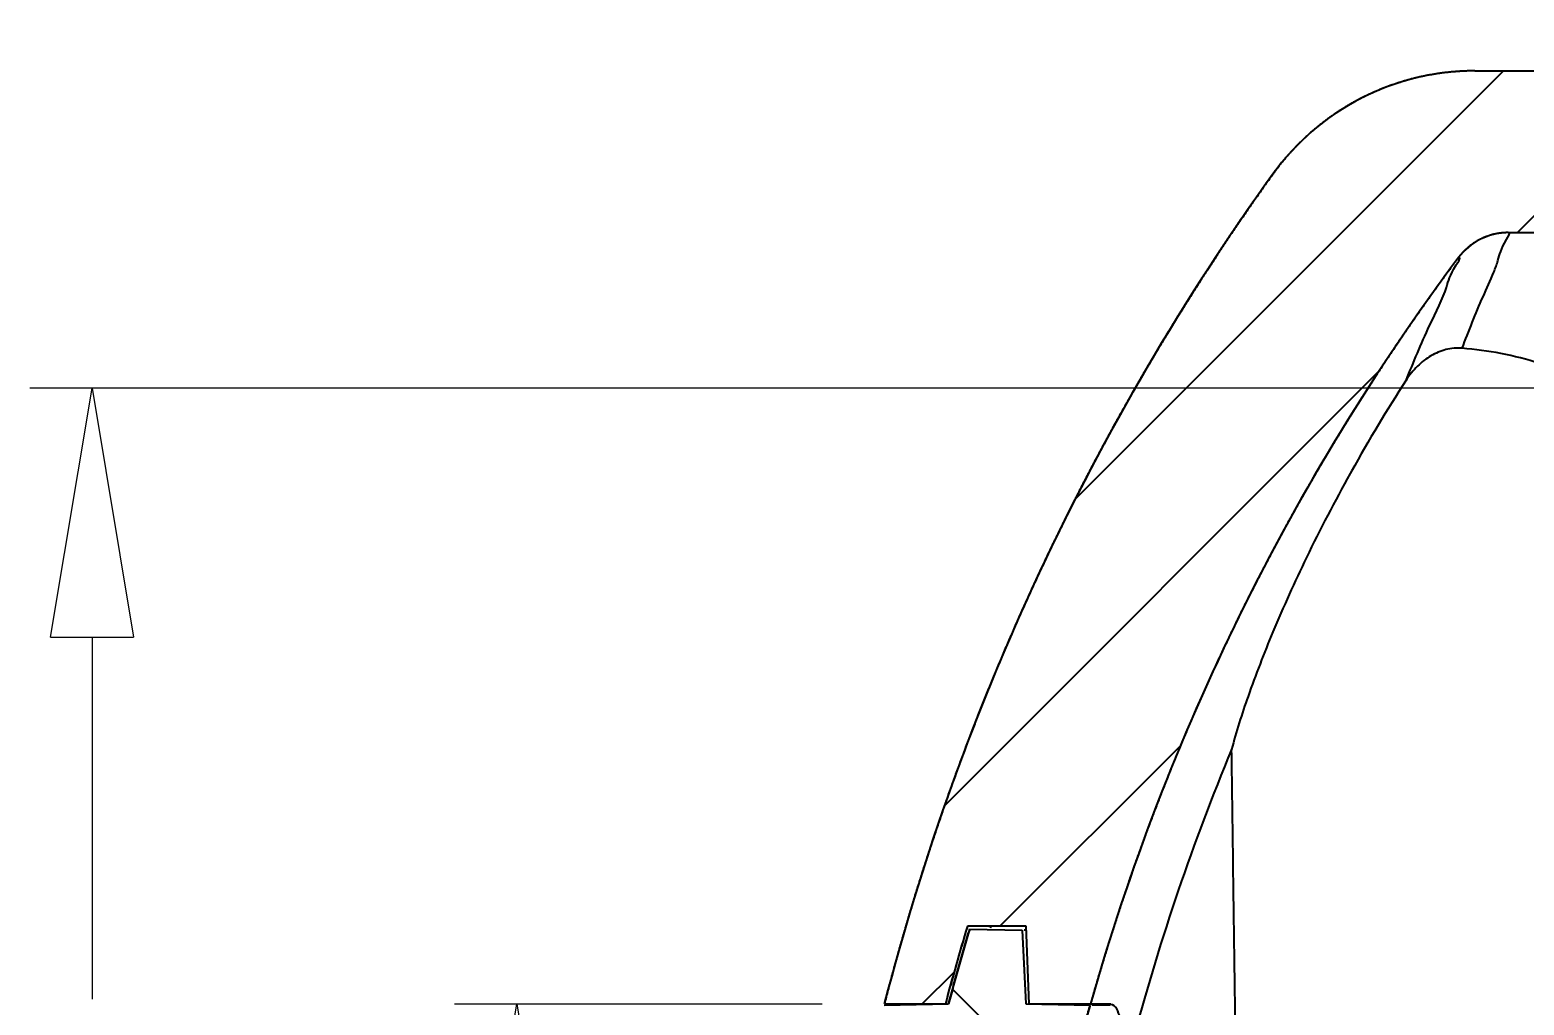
# Model space of a CAD drawing. Header units: millimetres. Extents: x 1786 to 4339, y -2795 to -1928.
# Drawn here: x 4128.73 to 4152.75, y -2522.48 to -2506.8 of the extents above; entities that cross this region are included whole.
import ezdxf

# ---------------------------------------------------------------- set-up
doc = ezdxf.new("R2010")
doc.units = ezdxf.units.MM
doc.layers.add('dim', color=3, linetype='Continuous', lineweight=9)
doc.styles.add('FFS', font='SIMFANG.TTF', dxfattribs={"width": 0.85})
doc.dimstyles.new('YanXiu', dxfattribs={"dimtxt": 2.5, "dimasz": 2.2, "dimexe": 1, "dimexo": 0.6, "dimgap": 0.66, "dimtad": 0, "dimzin": 9, "dimdsep": 46, "dimtxsty": 'FFS', "dimblk": 'CLOSEDBLANK', "dimcen": 0, "dimclrd": 256, "dimclre": 131, "dimclrt": 42, "dimazin": 2, "dimtfac": 1, "dimtofl": 0, "dimtmove": 0, "dimatfit": 3, "dimldrblk": 'CLOSEDBLANK', "dimfxl": 1, "dimlwd": 5, "dimlwe": 5, "dimarcsym": 0})

# ---------------------------------------------------------------- blocks, each defined once
blk = doc.blocks.new('_ClosedBlank')
at = {"color": 0, "linetype": 'ByBlock', "lineweight": -2}
for p, q in [((-1, 0.1667), (0, 0)), ((-1, 0.1667), (-1, -0.1667)), ((0, 0), (-1, -0.1667))]:
    blk.add_line(p, q, dxfattribs=at)
blk = doc.blocks.new('*D191')
at = {"layer": 'Defpoints', "color": 0}
for p in [(4142.464, -2522.46), (4136.556, -2542.46), (4142.464, -2542.46)]:
    blk.add_point(p, dxfattribs=at)
at = {"layer": 'dim', "color": 131, "lineweight": 5}
for p, q in [((4141.464, -2522.46), (4135.556, -2522.46)), ((4141.464, -2542.46), (4135.556, -2542.46))]:
    blk.add_line(p, q, dxfattribs=at)
at = {"layer": 'dim', "lineweight": 5}
for p, q in [((4136.556, -2526.46), (4136.556, -2528.922)), ((4136.556, -2538.46), (4136.556, -2535.998))]:
    blk.add_line(p, q, dxfattribs=at)
at = {"layer": 'dim', "lineweight": 5, "xscale": 4, "yscale": 4, "zscale": 4}
for p, rotation in [((4136.556, -2522.46), 90), ((4136.556, -2542.46), 270)]:
    blk.add_blockref('_ClosedBlank', p, dxfattribs=dict(at, rotation=rotation))
at = {"layer": 'dim', "color": 42, "insert": (4136.556, -2532.46), "char_height": 5, "attachment_point": 5, "rotation": 90, "style": 'FFS'}
blk.add_mtext('20', dxfattribs=at)
blk = doc.blocks.new('*D190')
at = {"layer": 'Defpoints', "color": 0}
for p in [(4156.478, -2512.56), (4129.728, -2544.86), (4148.516, -2544.86)]:
    blk.add_point(p, dxfattribs=at)
at = {"layer": 'dim', "color": 131, "lineweight": 5}
for p, q in [((4155.479, -2512.56), (4128.729, -2512.56)), ((4147.516, -2544.86), (4128.729, -2544.86))]:
    blk.add_line(p, q, dxfattribs=at)
at = {"layer": 'dim', "lineweight": 5}
for p, q in [((4129.728, -2516.56), (4129.728, -2522.38)), ((4129.728, -2540.86), (4129.728, -2535.039))]:
    blk.add_line(p, q, dxfattribs=at)
at = {"layer": 'dim', "lineweight": 5, "xscale": 4, "yscale": 4, "zscale": 4}
for p, rotation in [((4129.728, -2512.56), 90), ((4129.728, -2544.86), 270)]:
    blk.add_blockref('_ClosedBlank', p, dxfattribs=dict(at, rotation=rotation))
at = {"layer": 'dim', "color": 42, "insert": (4129.728, -2528.71), "char_height": 5, "attachment_point": 5, "rotation": 90, "style": 'FFS'}
blk.add_mtext('32.3', dxfattribs=at)
blk = doc.blocks.new('*u211')
at = {"linetype": 'Continuous'}
h = blk.add_hatch(dxfattribs=at)
h.set_pattern_fill('DEFAULT__7', color=2, scale=2, angle=45, style=0, pattern_type=0)
h.set_pattern_definition([(45, (-319.823, 82.8858), (-1.4142136, 1.4142136), [])])
edge = h.paths.add_edge_path()
edge.add_spline(control_points=[(126.837, 286.042), (129.732, 282.011), (131.836, 277.515), (133.077, 272.709)], knot_values=[0, 0, 0, 0, 1, 1, 1, 1], weights=[1, 0.988615, 0.988615, 1], degree=3, periodic=0)
edge.add_line((132.095, 272.709), (133.077, 272.709))
edge.add_spline(control_points=[(131.742, 273.959), (131.866, 273.544), (131.984, 273.128), (132.095, 272.709)], knot_values=[0, 0, 0, 0, 1, 1, 1, 1], weights=[1, 0.999908, 0.999908, 1], degree=3, periodic=0)
edge.add_line((130.794, 273.959), (131.742, 273.959))
edge.add_line((130.751, 272.709), (130.794, 273.959))
edge.add_line((129.763, 272.709), (130.751, 272.709))
edge.add_spline(control_points=[(123.849, 284.707), (126.544, 281.092), (128.537, 277.048), (129.763, 272.709)], knot_values=[0, 0, 0, 0, 1, 1, 1, 1], weights=[1, 0.988898, 0.988898, 1], degree=3, periodic=0)
edge.add_spline(control_points=[(123.849, 284.707), (123.657, 284.965), (123.369, 285.109), (123.047, 285.109)], knot_values=[0, 0, 0, 0, 1, 1, 1, 1], weights=[1, 0.929202, 0.929202, 1], degree=3, periodic=0)
edge.add_line((120.427, 285.109), (123.047, 285.109))
edge.add_spline(control_points=[(120.427, 285.109), (119.866, 285.109), (119.458, 284.722), (119.429, 284.161)], knot_values=[0, 0, 0, 0, 1, 1, 1, 1], weights=[1, 0.816916, 0.816916, 1], degree=3, periodic=0)
edge.add_line((119.429, 284.161), (119.362, 282.893))
edge.add_spline(control_points=[(119.063, 282.609), (119.231, 282.609), (119.353, 282.725), (119.362, 282.893)], knot_values=[0, 0, 0, 0, 1, 1, 1, 1], weights=[1, 0.816916, 0.816916, 1], degree=3, periodic=0)
edge.add_line((49.632, 282.609), (119.063, 282.609))
edge.add_spline(control_points=[(49.632, 282.609), (49.464, 282.609), (49.341, 282.725), (49.332, 282.893)], knot_values=[0, 0, 0, 0, 1, 1, 1, 1], weights=[1, 0.816916, 0.816916, 1], degree=3, periodic=0)
edge.add_line((49.266, 284.161), (49.332, 282.893))
edge.add_spline(control_points=[(48.267, 285.109), (48.829, 285.109), (49.237, 284.722), (49.266, 284.161)], knot_values=[0, 0, 0, 0, 1, 1, 1, 1], weights=[1, 0.816916, 0.816916, 1], degree=3, periodic=0)
edge.add_line((45.648, 285.109), (48.267, 285.109))
edge.add_spline(control_points=[(45.648, 285.109), (45.326, 285.109), (45.038, 284.965), (44.846, 284.707)], knot_values=[0, 0, 0, 0, 1, 1, 1, 1], weights=[1, 0.929202, 0.929202, 1], degree=3, periodic=0)
edge.add_spline(control_points=[(44.846, 284.707), (42.151, 281.092), (40.157, 277.048), (38.932, 272.709)], knot_values=[0, 0, 0, 0, 1, 1, 1, 1], weights=[1, 0.988898, 0.988898, 1], degree=3, periodic=0)
edge.add_line((37.944, 272.709), (38.932, 272.709))
edge.add_line((37.944, 272.709), (37.9, 273.959))
edge.add_line((37.9, 273.959), (36.953, 273.959))
edge.add_spline(control_points=[(36.953, 273.959), (36.828, 273.544), (36.71, 273.128), (36.599, 272.709)], knot_values=[0, 0, 0, 0, 1, 1, 1, 1], weights=[1, 0.999908, 0.999908, 1], degree=3, periodic=0)
edge.add_line((35.618, 272.709), (36.599, 272.709))
edge.add_spline(control_points=[(41.858, 286.042), (38.963, 282.011), (36.858, 277.515), (35.618, 272.709)], knot_values=[0, 0, 0, 0, 1, 1, 1, 1], weights=[1, 0.988615, 0.988615, 1], degree=3, periodic=0)
edge.add_spline(control_points=[(45.107, 287.709), (43.793, 287.709), (42.624, 287.109), (41.858, 286.042)], knot_values=[0, 0, 0, 0, 1, 1, 1, 1], weights=[1, 0.926504, 0.926504, 1], degree=3, periodic=0)
edge.add_line((45.107, 287.709), (46.114, 287.709))
edge.add_spline(control_points=[(46.114, 287.709), (46.302, 287.498), (46.426, 287.244), (46.475, 286.966)], knot_values=[0, 0, 0, 0, 1, 1, 1, 1], weights=[1, 0.974359, 0.974359, 1], degree=3, periodic=0)
edge.add_line((46.521, 286.709), (46.475, 286.966))
edge.add_line((47.321, 286.709), (46.521, 286.709))
edge.add_line((47.366, 286.966), (47.321, 286.709))
edge.add_spline(control_points=[(47.366, 286.966), (47.71, 288.916), (49.685, 289.046), (50.282, 287.158)], knot_values=[0, 0, 0, 0, 1, 1, 1, 1], weights=[1, 0.492007, 0.492007, 1], degree=3, periodic=0)
edge.add_spline(control_points=[(51.795, 286.109), (51.083, 286.072), (50.497, 286.478), (50.282, 287.158)], knot_values=[0, 0, 0, 0, 1, 1, 1, 1], weights=[1, 0.860596, 0.860596, 1], degree=3, periodic=0)
edge.add_line((51.795, 286.109), (51.847, 285.109))
edge.add_line((51.847, 285.109), (116.847, 285.109))
edge.add_line((116.9, 286.109), (116.847, 285.109))
edge.add_spline(control_points=[(116.9, 286.109), (117.612, 286.072), (118.198, 286.478), (118.413, 287.158)], knot_values=[0, 0, 0, 0, 1, 1, 1, 1], weights=[1, 0.860596, 0.860596, 1], degree=3, periodic=0)
edge.add_spline(control_points=[(121.329, 286.966), (120.985, 288.916), (119.01, 289.046), (118.413, 287.158)], knot_values=[0, 0, 0, 0, 1, 1, 1, 1], weights=[1, 0.492007, 0.492007, 1], degree=3, periodic=0)
edge.add_line((121.329, 286.966), (121.374, 286.709))
edge.add_line((122.174, 286.709), (121.374, 286.709))
edge.add_line((122.174, 286.709), (122.219, 286.966))
edge.add_spline(control_points=[(122.581, 287.709), (122.392, 287.498), (122.269, 287.244), (122.219, 286.966)], knot_values=[0, 0, 0, 0, 1, 1, 1, 1], weights=[1, 0.974359, 0.974359, 1], degree=3, periodic=0)
edge.add_line((122.581, 287.709), (123.588, 287.709))
edge.add_spline(control_points=[(126.837, 286.042), (126.07, 287.109), (124.901, 287.709), (123.588, 287.709)], knot_values=[0, 0, 0, 0, 1, 1, 1, 1], weights=[1, 0.926504, 0.926504, 1], degree=3, periodic=0)
h = blk.add_hatch(dxfattribs=at)
h.set_pattern_fill('DEFAULT__8', color=2, scale=2, angle=-45, style=0, pattern_type=0)
h.set_pattern_definition([(315, (-316.9945, 82.8858), (1.414214, 1.414214), [])])
edge = h.paths.add_edge_path()
edge.add_spline(control_points=[(35.613, 252.727), (35.571, 252.888), (35.531, 253.049), (35.492, 253.21)], knot_values=[0, 0, 0, 0, 1, 1, 1, 1], weights=[1, 0.999987, 0.999987, 1], degree=3, periodic=0)
edge.add_spline(control_points=[(35.492, 253.21), (35.27, 254.115), (35.304, 255.045), (35.59, 255.932)], knot_values=[0, 0, 0, 0, 1, 1, 1, 1], weights=[1, 0.974797, 0.974797, 1], degree=3, periodic=0)
edge.add_spline(control_points=[(35.59, 269.486), (37.023, 265.043), (37.023, 260.375), (35.59, 255.932)], knot_values=[0, 0, 0, 0, 1, 1, 1, 1], weights=[1, 0.967829, 0.967829, 1], degree=3, periodic=0)
edge.add_spline(control_points=[(35.492, 272.208), (35.27, 271.303), (35.304, 270.373), (35.59, 269.486)], knot_values=[0, 0, 0, 0, 1, 1, 1, 1], weights=[1, 0.974797, 0.974797, 1], degree=3, periodic=0)
edge.add_spline(control_points=[(35.492, 272.208), (35.531, 272.369), (35.571, 272.53), (35.613, 272.691)], knot_values=[0, 0, 0, 0, 1, 1, 1, 1], weights=[1, 0.999987, 0.999987, 1], degree=3, periodic=0)
edge.add_line((35.613, 272.691), (36.651, 272.709))
edge.add_spline(control_points=[(36.651, 272.709), (36.758, 273.111), (36.871, 273.511), (36.99, 273.909)], knot_values=[0, 0, 0, 0, 1, 1, 1, 1], weights=[1, 0.999915, 0.999915, 1], degree=3, periodic=0)
edge.add_line((36.99, 273.909), (37.832, 273.894))
edge.add_line((37.832, 273.894), (37.894, 272.709))
edge.add_line((37.894, 272.709), (38.927, 272.691))
edge.add_spline(control_points=[(38.688, 271.8), (38.764, 272.098), (38.844, 272.395), (38.927, 272.691)], knot_values=[0, 0, 0, 0, 1, 1, 1, 1], weights=[1, 0.999948, 0.999948, 1], degree=3, periodic=0)
edge.add_spline(control_points=[(38.729, 270.173), (38.564, 270.705), (38.55, 271.261), (38.688, 271.8)], knot_values=[0, 0, 0, 0, 1, 1, 1, 1], weights=[1, 0.975013, 0.975013, 1], degree=3, periodic=0)
edge.add_spline(control_points=[(38.729, 270.173), (40.243, 265.273), (40.243, 260.145), (38.729, 255.245)], knot_values=[0, 0, 0, 0, 1, 1, 1, 1], weights=[1, 0.970287, 0.970287, 1], degree=3, periodic=0)
edge.add_spline(control_points=[(38.729, 255.245), (38.564, 254.713), (38.55, 254.157), (38.688, 253.618)], knot_values=[0, 0, 0, 0, 1, 1, 1, 1], weights=[1, 0.975013, 0.975013, 1], degree=3, periodic=0)
edge.add_spline(control_points=[(38.927, 252.727), (38.844, 253.023), (38.764, 253.32), (38.688, 253.618)], knot_values=[0, 0, 0, 0, 1, 1, 1, 1], weights=[1, 0.999948, 0.999948, 1], degree=3, periodic=0)
edge.add_line((37.894, 252.709), (38.927, 252.727))
edge.add_line((37.832, 251.524), (37.894, 252.709))
edge.add_line((36.99, 251.509), (37.832, 251.524))
edge.add_spline(control_points=[(36.99, 251.509), (36.871, 251.907), (36.758, 252.307), (36.651, 252.709)], knot_values=[0, 0, 0, 0, 1, 1, 1, 1], weights=[1, 0.999915, 0.999915, 1], degree=3, periodic=0)
edge.add_line((35.613, 252.727), (36.651, 252.709))
at = {"color": 7, "linetype": 'Continuous'}
for p, q in [((45.107, 287.709, 0), (46.114, 287.709, 0)), ((45.107, 287.709, 0), (47.764, 287.709, 0)), ((45.648, 285.109, 0), (48.267, 285.109, 0)), ((45.648, 285.109, 0), (48.267, 285.109, 0)), ((43.127, 281.274, 0), (43.106, 281.235, 0)), ((37.9, 273.959, 0), (36.953, 273.959, 0)), ((37.9, 273.959, 0), (36.953, 273.959, 0)), ((36.99, 273.909, 0), (37.832, 273.894, 0)), ((36.99, 273.909, 0), (37.832, 273.894, 0)), ((37.832, 273.894, 0), (37.894, 272.709, 0)), ((37.832, 273.894, 0), (37.894, 272.709, 0)), ((37.903, 273.894, 0), (37.867, 273.894, 0)), ((37.944, 272.709, 0), (37.9, 273.959, 0)), ((37.944, 272.709, 0), (37.9, 273.959, 0)), ((35.613, 272.691, 0), (36.651, 272.709, 0)), ((35.613, 272.691, 0), (36.651, 272.709, 0)), ((35.618, 272.709, 0), (36.599, 272.709, 0)), ((35.618, 272.709, 0), (36.599, 272.709, 0)), ((37.894, 272.709, 0), (38.927, 272.691, 0)), ((37.894, 272.709, 0), (38.927, 272.691, 0)), ((37.944, 272.709, 0), (38.932, 272.709, 0)), ((37.944, 272.709, 0), (39.258, 272.709, 0)), ((39.234, 272.691, 0), (38.961, 272.691, 0)), ((39.256, 272.7, 0), (39.253, 272.7, 0))]:
    blk.add_line(p, q, dxfattribs=at)
for centre, radius, start, end in [((45.107, 283.709, 0), 4, 90, 144.3147), ((74.347, 262.709, 0), 40, 144.3147, 165.5225), ((45.648, 284.109, 0), 1, 90, 143.29), ((74.347, 262.709, 0), 36.8, 143.29, 164.2322), ((67.165, 267.836, 0), 27.539, 147.2474, 150.7914), ((74.806, 262.798, 0), 36.407, 157.379, 165.0186), ((74.347, 262.709, 0), 39.05, 163.2562, 165.1623), ((74.347, 262.709, 0), 39, 163.3108, 165.1428), ((37.255, 273.835, 0), 0.129, 49.4445, 53.8413), ((74.347, 262.709, 0), 36.8, 164.2614, 165.6979)]:
    blk.add_arc(centre, radius, start, end, dxfattribs=at)
for points, start_tangent, end_tangent in [([(45.107, 287.709, 0), (45.078, 287.709, 0), (45.05, 287.709, 0), (45.021, 287.708, 0), (44.992, 287.707, 0), (44.964, 287.706, 0), (44.935, 287.705, 0), (44.906, 287.704, 0), (44.877, 287.702, 0), (44.848, 287.701, 0), (44.82, 287.699, 0), (44.791, 287.696, 0), (44.762, 287.694, 0), (44.733, 287.691, 0), (44.704, 287.689, 0), (44.675, 287.685, 0), (44.646, 287.682, 0), (44.617, 287.679, 0), (44.588, 287.675, 0), (44.559, 287.671, 0), (44.529, 287.667, 0), (44.5, 287.663, 0), (44.471, 287.658, 0), (44.442, 287.653, 0), (44.413, 287.648, 0), (44.384, 287.643, 0), (44.355, 287.638, 0), (44.326, 287.632, 0), (44.297, 287.626, 0), (44.268, 287.62, 0), (44.239, 287.614, 0), (44.21, 287.607, 0), (44.181, 287.6, 0), (44.152, 287.593, 0), (44.123, 287.586, 0), (44.094, 287.579, 0), (44.065, 287.571, 0), (44.037, 287.563, 0), (44.008, 287.555, 0), (43.979, 287.547, 0), (43.95, 287.538, 0), (43.922, 287.529, 0), (43.893, 287.52, 0), (43.865, 287.511, 0), (43.836, 287.502, 0), (43.808, 287.492, 0), (43.779, 287.482, 0), (43.751, 287.472, 0), (43.723, 287.462, 0), (43.695, 287.451, 0), (43.666, 287.441, 0), (43.638, 287.43, 0), (43.61, 287.418, 0), (43.582, 287.407, 0), (43.555, 287.395, 0), (43.527, 287.384, 0), (43.499, 287.372, 0), (43.472, 287.359, 0), (43.444, 287.347, 0), (43.417, 287.334, 0), (43.389, 287.321, 0), (43.362, 287.308, 0), (43.335, 287.295, 0), (43.308, 287.282, 0), (43.281, 287.268, 0), (43.254, 287.254, 0), (43.228, 287.24, 0), (43.201, 287.226, 0), (43.175, 287.211, 0), (43.148, 287.197, 0), (43.122, 287.182, 0), (43.096, 287.167, 0), (43.07, 287.151, 0), (43.044, 287.136, 0), (43.018, 287.12, 0), (42.993, 287.104, 0), (42.967, 287.088, 0), (42.942, 287.072, 0), (42.916, 287.056, 0), (42.891, 287.039, 0), (42.866, 287.022, 0), (42.841, 287.005, 0), (42.817, 286.988, 0), (42.792, 286.971, 0), (42.768, 286.954, 0), (42.743, 286.936, 0), (42.719, 286.918, 0), (42.695, 286.9, 0), (42.671, 286.882, 0), (42.648, 286.864, 0), (42.624, 286.845, 0), (42.601, 286.827, 0), (42.578, 286.808, 0), (42.555, 286.789, 0), (42.532, 286.77, 0), (42.509, 286.75, 0), (42.486, 286.731, 0), (42.464, 286.711, 0), (42.442, 286.692, 0), (42.42, 286.672, 0), (42.398, 286.652, 0), (42.376, 286.632, 0), (42.355, 286.611, 0), (42.333, 286.591, 0), (42.312, 286.57, 0), (42.291, 286.55, 0), (42.27, 286.529, 0), (42.249, 286.508, 0), (42.229, 286.487, 0), (42.209, 286.466, 0), (42.188, 286.444, 0), (42.169, 286.423, 0), (42.149, 286.401, 0), (42.129, 286.38, 0), (42.11, 286.358, 0), (42.091, 286.336, 0), (42.072, 286.314, 0), (42.053, 286.292, 0), (42.034, 286.27, 0), (42.016, 286.247, 0), (41.997, 286.225, 0), (41.979, 286.202, 0), (41.961, 286.18, 0), (41.944, 286.157, 0), (41.926, 286.134, 0), (41.909, 286.111, 0), (41.892, 286.088, 0), (41.875, 286.065, 0), (41.858, 286.042, 0)], (-1, 0), (-0.583333, -0.812233)), ([(41.858, 286.042, 0), (41.724, 285.855, 0), (41.592, 285.667, 0), (41.46, 285.478, 0), (41.329, 285.288, 0), (41.2, 285.097, 0), (41.071, 284.906, 0), (40.944, 284.714, 0), (40.817, 284.52, 0), (40.692, 284.326, 0), (40.568, 284.132, 0), (40.445, 283.936, 0), (40.322, 283.74, 0), (40.201, 283.543, 0), (40.081, 283.345, 0), (39.963, 283.146, 0), (39.845, 282.947, 0), (39.728, 282.747, 0), (39.613, 282.546, 0), (39.499, 282.345, 0), (39.385, 282.143, 0), (39.273, 281.94, 0), (39.163, 281.736, 0), (39.053, 281.532, 0), (38.944, 281.327, 0), (38.837, 281.121, 0), (38.731, 280.915, 0), (38.626, 280.708, 0), (38.522, 280.501, 0), (38.42, 280.293, 0), (38.318, 280.084, 0), (38.218, 279.875, 0), (38.119, 279.665, 0), (38.021, 279.455, 0), (37.925, 279.244, 0), (37.83, 279.032, 0), (37.735, 278.82, 0), (37.643, 278.608, 0), (37.551, 278.395, 0), (37.461, 278.181, 0), (37.372, 277.967, 0), (37.284, 277.752, 0), (37.197, 277.537, 0), (37.112, 277.322, 0), (37.028, 277.106, 0), (36.945, 276.889, 0), (36.864, 276.672, 0), (36.784, 276.455, 0), (36.705, 276.237, 0), (36.627, 276.019, 0), (36.551, 275.801, 0), (36.475, 275.582, 0), (36.402, 275.363, 0), (36.329, 275.143, 0), (36.258, 274.924, 0), (36.188, 274.703, 0), (36.119, 274.483, 0), (36.052, 274.262, 0), (35.986, 274.041, 0), (35.921, 273.82, 0), (35.858, 273.598, 0), (35.796, 273.376, 0), (35.735, 273.154, 0), (35.676, 272.932, 0), (35.618, 272.709, 0)], (-0.583333, -0.812233), (-0.25, -0.968246)), ([(45.648, 285.109, 0), (45.633, 285.109, 0), (45.619, 285.109, 0), (45.605, 285.108, 0), (45.591, 285.107, 0), (45.577, 285.106, 0), (45.563, 285.105, 0), (45.549, 285.104, 0), (45.534, 285.102, 0), (45.52, 285.101, 0), (45.506, 285.099, 0), (45.491, 285.097, 0), (45.477, 285.094, 0), (45.463, 285.092, 0), (45.449, 285.089, 0), (45.434, 285.086, 0), (45.42, 285.083, 0), (45.406, 285.079, 0), (45.392, 285.076, 0), (45.378, 285.072, 0), (45.364, 285.068, 0), (45.35, 285.063, 0), (45.336, 285.059, 0), (45.322, 285.054, 0), (45.308, 285.049, 0), (45.294, 285.044, 0), (45.28, 285.039, 0), (45.266, 285.033, 0), (45.253, 285.028, 0), (45.239, 285.022, 0), (45.226, 285.016, 0), (45.212, 285.009, 0), (45.199, 285.003, 0), (45.186, 284.996, 0), (45.173, 284.989, 0), (45.16, 284.982, 0), (45.147, 284.975, 0), (45.134, 284.967, 0), (45.122, 284.959, 0), (45.109, 284.952, 0), (45.097, 284.944, 0), (45.084, 284.935, 0), (45.072, 284.927, 0), (45.06, 284.918, 0), (45.049, 284.91, 0), (45.037, 284.901, 0), (45.025, 284.892, 0), (45.014, 284.883, 0), (45.003, 284.873, 0), (44.992, 284.864, 0), (44.981, 284.854, 0), (44.97, 284.844, 0), (44.959, 284.835, 0), (44.949, 284.824, 0), (44.939, 284.814, 0), (44.929, 284.804, 0), (44.919, 284.794, 0), (44.909, 284.783, 0), (44.899, 284.772, 0), (44.89, 284.762, 0), (44.881, 284.751, 0), (44.872, 284.74, 0), (44.863, 284.729, 0), (44.854, 284.718, 0), (44.846, 284.707, 0)], (-1, 0), (-0.597765, -0.801671)), ([(45.414, 284.473, 0), (45.481, 284.658, 0), (45.619, 284.998, 0), (45.651, 285.109, 0)], (0.377363, 0.926065), (-0.999996, 0.002704)), ([(44.846, 284.707, 0), (44.721, 284.539, 0), (44.598, 284.37, 0), (44.475, 284.2, 0), (44.353, 284.03, 0), (44.232, 283.859, 0), (44.112, 283.687, 0), (43.993, 283.515, 0), (43.875, 283.341, 0), (43.758, 283.167, 0), (43.642, 282.993, 0), (43.527, 282.817, 0), (43.413, 282.641, 0), (43.299, 282.464, 0), (43.187, 282.286, 0), (43.076, 282.108, 0), (42.965, 281.929, 0), (42.856, 281.749, 0), (42.748, 281.569, 0), (42.64, 281.388, 0), (42.534, 281.206, 0), (42.429, 281.024, 0), (42.324, 280.841, 0), (42.221, 280.657, 0), (42.119, 280.473, 0), (42.018, 280.288, 0), (41.918, 280.103, 0), (41.819, 279.917, 0), (41.721, 279.731, 0), (41.624, 279.543, 0), (41.528, 279.356, 0), (41.433, 279.168, 0), (41.339, 278.979, 0), (41.247, 278.789, 0), (41.155, 278.6, 0), (41.065, 278.409, 0), (40.975, 278.218, 0), (40.887, 278.027, 0), (40.8, 277.835, 0), (40.714, 277.643, 0), (40.629, 277.45, 0), (40.545, 277.257, 0), (40.462, 277.063, 0), (40.381, 276.869, 0), (40.3, 276.675, 0), (40.221, 276.48, 0), (40.143, 276.284, 0), (40.066, 276.088, 0), (39.99, 275.892, 0), (39.915, 275.696, 0), (39.841, 275.499, 0), (39.769, 275.302, 0), (39.698, 275.104, 0), (39.627, 274.906, 0), (39.558, 274.708, 0), (39.491, 274.509, 0), (39.424, 274.31, 0), (39.358, 274.111, 0), (39.294, 273.911, 0), (39.231, 273.712, 0), (39.169, 273.512, 0), (39.108, 273.311, 0), (39.048, 273.111, 0), (38.989, 272.91, 0), (38.932, 272.709, 0)], (-0.597765, -0.801671), (-0.271739, -0.962371)), ([(44.004, 282.734, 0), (44.383, 283.615, 0), (44.655, 284.229, 0), (44.811, 284.589, 0), (44.85, 284.707, 0)], (0.387528, 0.921858), (-0.999952, 0.009758)), ([(44.905, 283.249, 0), (45.241, 284.078, 0), (45.414, 284.473, 0)], (0.369174, 0.92936), (0.377363, 0.926065)), ([(44.905, 283.249, 0), (44.646, 283.228, 0), (44.405, 283.128, 0), (44.189, 282.962, 0), (44.004, 282.734, 0)], (-0.996524, 0.083307), (-0.540973, -0.84104)), ([(47.678, 281.129, 0), (47.567, 281.805, 0), (47.239, 282.338, 0), (46.744, 282.734, 0), (46.155, 283.001, 0), (45.528, 283.165, 0), (44.905, 283.249, 0)], (0.017452, 0.999848), (-0.996524, 0.083307)), ([(43.106, 281.235, 0), (42.403, 279.885, 0), (41.864, 278.689, 0), (41.464, 277.653, 0), (41.2, 276.801, 0)], (-0.486521, -0.873669), (-0.250699, -0.968065)), ([(41.263, 272.209, 0), (41.242, 273.737, 0), (41.221, 275.267, 0), (41.2, 276.801, 0)], (-0.013718, 0.999906), (-0.013447, 0.99991)), ([(36.953, 273.959, 0), (36.906, 273.803, 0), (36.861, 273.648, 0), (36.816, 273.492, 0), (36.771, 273.335, 0), (36.727, 273.179, 0), (36.684, 273.023, 0), (36.641, 272.866, 0), (36.599, 272.709, 0)], (-0.288092, -0.957603), (-0.256082, -0.966655)), ([(36.651, 272.709, 0), (36.691, 272.86, 0), (36.732, 273.01, 0), (36.774, 273.16, 0), (36.816, 273.31, 0), (36.859, 273.46, 0), (36.902, 273.61, 0), (36.946, 273.76, 0), (36.99, 273.909, 0)], (0.25641, 0.966568), (0.287179, 0.957877)), ([(37.331, 273.939, 0), (37.27, 273.959, 0)], (-0.807792, 0.589468), (-1, 0)), ([(38.688, 271.8, 0), (38.746, 272.023, 0), (38.805, 272.246, 0), (38.865, 272.469, 0), (38.927, 272.691, 0)], (0.247034, 0.969007), (0.271249, 0.962509)), ([(39.244, 272.693, 0), (39.243, 272.692, 0), (39.237, 272.695, 0)], (-0.903084, -0.429464), (-0.76917, 0.639044)), ([(39.253, 272.7, 0), (39.244, 272.693, 0)], (-0.999808, -0.019572), (-0.903084, -0.429464)), ([(39.406, 272.497, 0), (39.256, 272.7, 0)], (-0.285009, 0.958525), (-0.999963, 0.008593))]:
    blk.add_spline(points, degree=3, dxfattribs=dict(at, start_tangent=start_tangent, end_tangent=end_tangent))
at = {"layer": 'dim'}
for base, p1, p2, picture, middle in [((22.882, 250.309, 0), (49.632, 282.609, 0), (41.67, 250.309, 0), '*D190', (22.882, 266.459, 0)), ((29.71, 252.709, 0), (35.618, 272.709, 0), (35.618, 252.709, 0), '*D191', (29.71, 262.709, 0))]:
    dim = blk.add_linear_dim(base=base, p1=p1, p2=p2, angle=90, dimstyle='YanXiu', override={"dimtxt": 5, "dimasz": 4, "dimexe": 0.9995, "dimexo": 0.9995, "dimgap": 0.9995}, dxfattribs=at)
    dim.commit()
    dim.dimension.update_dxf_attribs({"geometry": picture, "text_midpoint": middle, "insert": (-4106.846, 2795.168)})

msp = doc.modelspace()

# ---------------------------------------------------------------- block references
msp.add_blockref('*u211', (4106.846, -2795.168))

doc.saveas('drawing.dxf')
